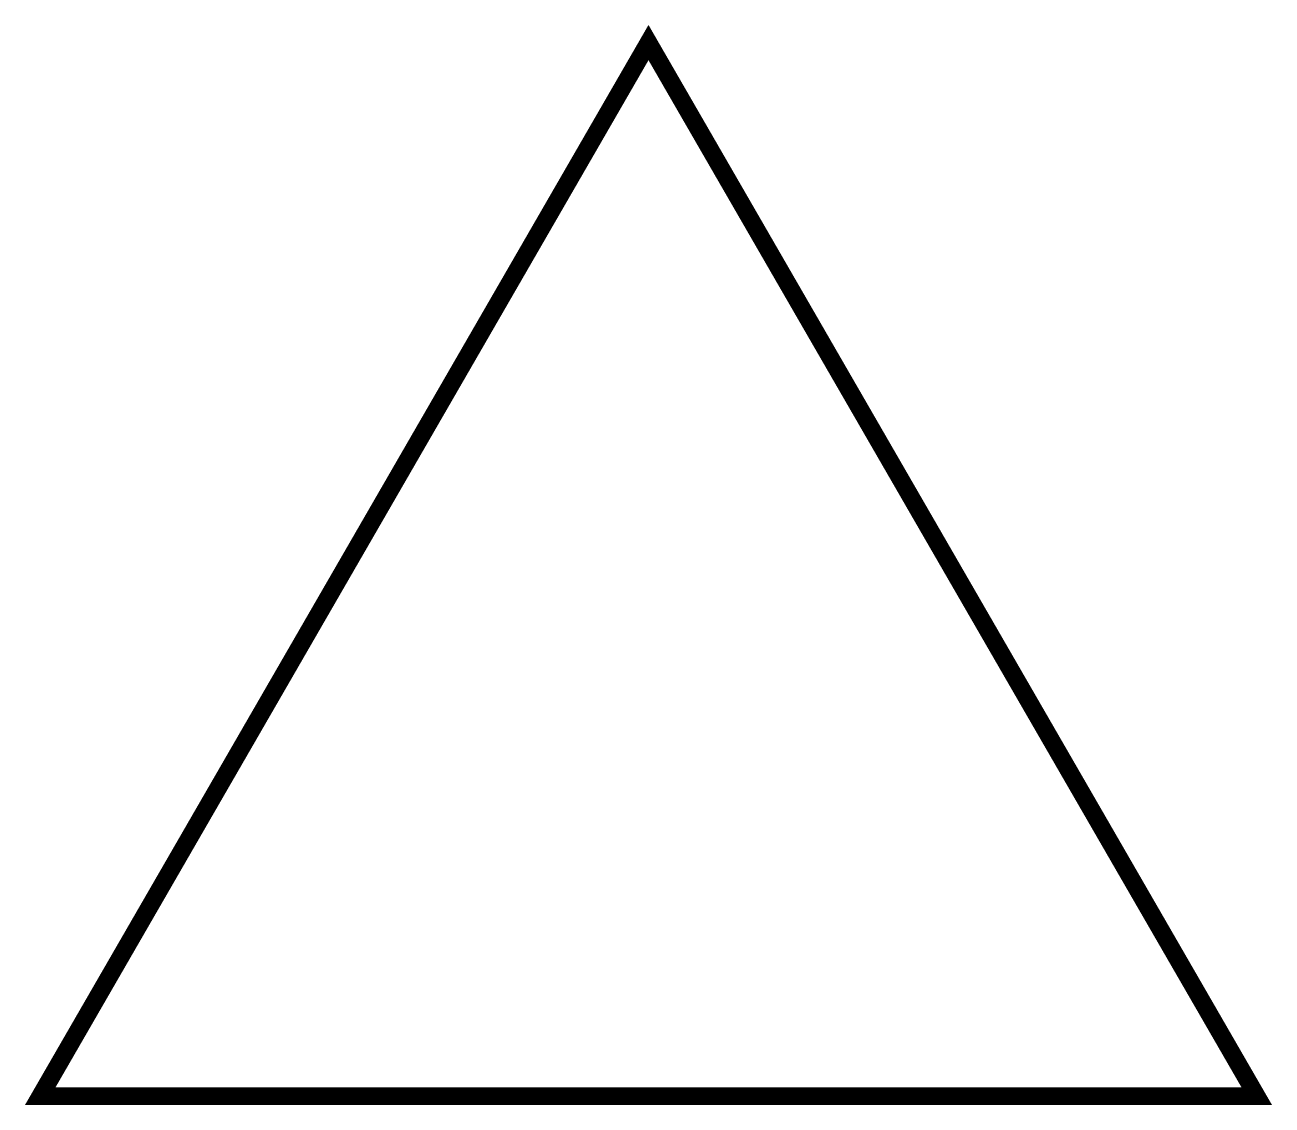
# Model space of a CAD drawing. Extents: x -0.71 to 0.71, y -0.41 to 0.82.
import ezdxf

# ---------------------------------------------------------------- set-up
doc = ezdxf.new("R2010")
doc.units = 0
doc.header["$MEASUREMENT"] = 0
doc.layers.get('0').update_dxf_attribs({"linetype": 'CONTINUOUS'})

msp = doc.modelspace()

# ---------------------------------------------------------------- linework, layer by layer
at = {"color": 1, "lineweight": 20, "const_width": 0.02}
msp.add_lwpolyline([(0, 0.7967), (-0.69, -0.3984), (0.69, -0.3984)], close=True, dxfattribs=at)

doc.saveas('drawing.dxf')
